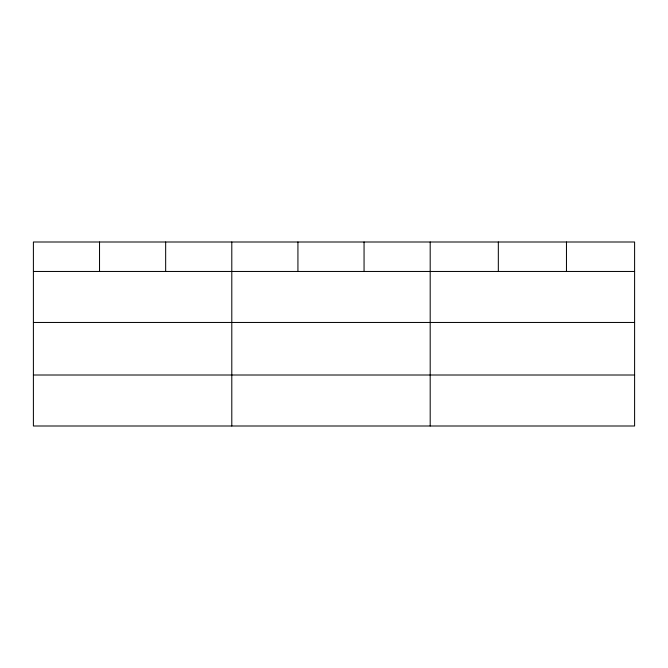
<?xml version="1.0" encoding="UTF-8"?>
<svg xmlns="http://www.w3.org/2000/svg" width="668" height="668" viewBox="0 0 668 668"><rect width="100%" height="100%" fill="white"/><g stroke="black" fill="none" stroke-linecap="round" stroke-linejoin="round"><path stroke-width="1" d="M634.6 322.46L634.6 242L33.4 242L33.4 426L634.6 426L634.6 322.46L33.4 322.46M33.4 271.459L634.6 271.459M33.4 375.007L634.6 375.007M566.464 242L566.464 271.459M498.328 242L498.328 271.459M430.192 242L430.192 426M364.06 242L364.06 271.459M297.928 242L297.928 271.459M231.796 242L231.796 426M165.664 242L165.664 271.459M99.532 242L99.532 271.459"/></g></svg>
